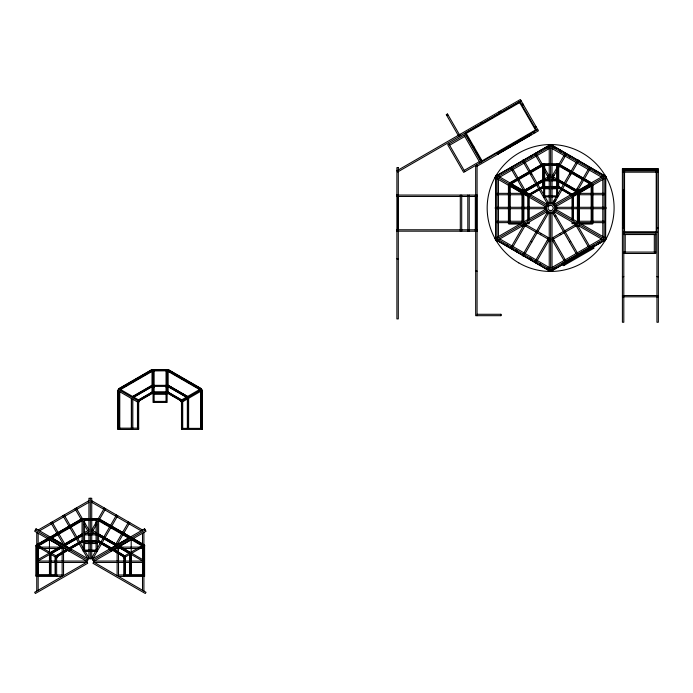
<?xml version="1.0" encoding="UTF-8"?>
<svg xmlns="http://www.w3.org/2000/svg" width="693" height="693" viewBox="0 0 693 693"><rect width="100%" height="100%" fill="white"/><g stroke="black" fill="none" stroke-linecap="round" stroke-linejoin="round"><path stroke-width="1.04" d="M137.457 428.161L137.457 401.706L138.678 402.416L138.678 429.426L117.871 429.426L117.775 390.583L118.979 388.608L117.871 390.644M36.92 544.854L47.644 538.66L48.198 537.413L47.531 538.478L36.703 544.733L36.045 545.807L36.071 576.411L62.145 576.411L62.145 562.456M138.366 402.477L139.518 400.467L152.018 393.252M139.683 400.563L138.531 402.572L117.775 390.583M56.765 557.77L57.398 556.678M96.5 521.777L91.736 530.024L96.388 532.709M98.085 519.031L104.435 508.03M92.949 530.725L96.656 524.306M98.241 521.56L105.648 508.731M116.519 515.003L91.788 557.839L93.001 558.541L117.732 515.705M109.355 549.445L110.022 550.502L109.355 549.445L131.22 536.694L131.774 537.941L131.107 536.884M111.374 551.039L110.715 549.973L111.374 551.039L132.476 538.885M115.904 543.97L128.595 521.985M115.852 545.564L98.614 535.862M129.816 522.687L117.117 544.672L105.033 537.699M128.967 553.386L118.347 547.011L142.654 561.035M118.234 547.193L119.56 546.309L130.388 552.564M110.022 550.502L132.467 537.413L133.134 538.478L143.962 544.733L144.62 545.807M142.541 545.547L131.921 539.171L142.758 545.426M143.746 544.854L133.134 538.478L131.817 539.362M553.69 147.895L554.391 146.682M554.98 148.64L555.682 147.427M559.701 151.369L560.403 150.156M506.713 246.128L507.415 244.915M560.992 152.113L561.694 150.901M511.157 247.072L523.847 225.078M556.8 168.018L552.035 176.265L577.849 191.069M558.913 164.354L564.734 154.27M510.602 248.371L511.304 247.158M564.882 154.357L565.583 153.144M511.512 248.9L512.214 247.687M512.37 247.773L525.069 225.779M553.248 176.966L556.955 170.547M558.012 168.72L565.947 154.972M525.485 226.022L526.186 224.809M552.971 178.422L553.672 177.209M515.41 251.152L516.112 249.93M569.689 157.129L570.391 155.916M516.692 251.888L517.394 250.675M545.339 206.167L544.274 208.004L545.339 209.84M546.396 204.331L547.453 202.495L550.164 202.495M547.998 206.479L548.7 205.267M547.427 212.145L522.366 255.561L523.579 256.263M552.624 203.144L576.819 161.244M524.454 254.747L548.657 212.829M553.828 203.872L578.031 161.945M540.436 234.65L541.138 233.437M554.868 211.668L553.811 213.505L551.689 213.505M555.933 209.84L556.99 207.995L555.933 206.159M529.591 259.338L530.292 258.117M530.873 260.083L531.574 258.861M547.591 238.79L548.293 237.578M535.317 261.027L548.016 239.033M576.204 190.211L588.894 168.217M534.771 262.326L535.472 261.114M535.68 262.855L536.382 261.633M536.529 261.729L549.228 239.735M577.416 190.913L590.115 168.919M539.57 265.098L540.271 263.886M595.14 171.829L595.841 170.608M546.872 269.317L547.574 268.096M49.446 536.694L48.891 537.941L49.446 536.694L71.206 549.254L70.651 550.502L71.206 549.254M69.291 551.039L69.958 549.973L69.395 551.221L47.531 538.478L48.856 539.362L38.124 545.547M561.798 263.825L593.321 245.461L593.901 246.465L562.326 264.735M459.45 134.676L447.522 114.016L446.309 114.717L458.939 136.59M447.548 114.05L446.327 114.752L448.293 115.341M521.075 100.71L397.704 171.942L397.002 170.729L520.374 99.497L538.444 130.786L477.234 166.121L476.533 164.908M519.949 101.568L465.246 133.151L481.817 161.859M465.609 133.792L519.681 102.573M449.61 145.218L464.795 136.452M521.63 104.47L522.843 103.768M522.375 105.76L523.587 105.059M473.215 146.959L473.847 146.587M473.847 148.051L474.48 147.687M534.762 127.209L535.975 126.507M464.163 170.426L479.348 161.66M481.444 161.218L535.516 129.998M537.742 129.574L463.652 172.349L447.687 144.707L465.306 134.529L481.271 162.171M497.886 152.988L507.172 147.626M509.034 146.552L512.751 144.404M513.981 143.694L528.846 135.109L529.218 135.707M498.232 153.595L510.308 146.621M512.17 145.547L514.033 144.473M514.336 144.3L528.274 136.252M498.154 153.881L530.535 135.187M122.34 387.335L127.902 384.121M129.756 383.047L136.252 379.305M138.106 378.231L144.594 374.48M146.448 373.414L151.091 370.738M119.932 389.163L151.1 371.171M120.149 389.284L152.018 370.894M120.608 389.553L152.018 371.413M522.366 160.438L523.579 159.737M549.93 271.084L495.651 239.743L495.651 176.256L550.632 144.508L605.613 176.256L605.613 239.743L554.183 210.048M497.981 176.533L549.722 146.656M499.35 177.356L549.74 148.267M132.597 396.474L152.018 385.265M132.865 396.63L152.018 385.568M133.654 397.08L151.1 387.006M133.87 397.21L152.018 386.729M509.693 183.151L542.567 164.172L549.636 164.172M511.027 182.848L520.304 177.495M522.132 176.438L524.939 174.818M527.728 173.207L533.289 169.993M535.143 168.927L541.64 165.177M511.399 183.073L542.567 165.081M510.698 183.732L542.567 165.332M511.157 183.992L542.567 165.852M138.513 399.887L152.018 392.091M530.058 173.77L531.271 173.068M138.73 400.017L152.018 392.342M530.587 174.679L531.8 173.978M152.018 393.503L139.735 400.597L118.927 388.582L152.018 369.482L152.018 393.503L153.066 393.442M521.872 190.436L523.536 189.475M547.314 175.745L549.8 174.315M523.198 190.939L542.567 179.756M523.414 191.069L542.567 180.007M523.501 191.121L549.87 175.892M525.944 190.514L541.753 181.384M524.419 191.649L542.567 181.168M524.549 191.727L542.567 181.323M524.627 192.082L549.705 177.607M529.062 194.335L542.567 186.538M542.567 186.789L529.279 194.456L509.476 183.021L542.567 163.92L542.567 187.95L530.067 194.915L542.567 187.699L549.636 187.699M202.235 390.436L201.187 388.608L180.431 400.597L168.148 393.503L167.1 393.442M181.003 401.472L201.715 389.518M181.479 402.416L202.287 390.402L202.287 429.426L181.479 429.426L181.479 402.416L180.483 400.563M544.681 208.706L545.893 208.004L548.267 203.898L548.267 202.495M554.218 203.196L553.005 203.898L548.267 203.898L547.046 203.196M546.379 208.836L494.949 238.531L496.353 240.956L547.782 211.261M553.482 204.73L604.911 175.034L606.314 177.469L554.885 207.164M590.783 183.602L570.98 195.036L558.697 187.95L558.697 163.92L591.787 183.021L591.051 183.446M495.651 239.743L547.08 210.048M554.183 205.942L605.613 176.256M547.046 212.803L548.267 212.101L553.005 212.101L554.218 212.803M556.592 207.302L555.37 208.004L553.005 212.101L553.005 213.505M554.591 216.251L555.803 215.549M38.158 530.015L88.929 500.701M39.562 530.821L51.559 523.899M52.772 523.198L63.635 516.926M64.856 516.224L75.719 509.944M76.932 509.242L88.929 502.321M552.035 238.115L576.489 223.995M552.295 241.207L553.95 240.246M577.728 226.516L579.391 225.563M82.06 518.546L50.139 537.222L82.06 518.797L98.614 518.797L130.639 537.032L98.614 518.546L82.06 518.607L82.06 542.264L70.357 548.769M51.637 536.893L53.482 535.828M55.327 534.771L57.172 533.705M63.617 529.98L65.463 528.915M37.907 545.426L48.856 539.362M82.06 519.941L51.239 537.725L82.06 520.192M38.02 546.214L49.454 539.613M51.975 538.158L82.06 520.789M569.464 242.022L570.677 241.32M75.632 537.699L63.548 544.672L50.858 522.687M76.845 536.997L82.424 533.783M84.286 532.709L88.929 530.024L84.174 521.777M38.02 559.58L61.114 546.309L62.431 547.193L51.706 553.386M82.06 534.156L63.548 544.837L82.06 534.468M50.494 552.693L61.218 546.5M38.02 561.035L62.431 547.193M64.484 545.755L81.635 535.854M84.555 534.173L88.929 531.644M82.06 535.862L64.813 545.564M552.035 267.437L601.403 238.929M551.541 269.343L603.291 239.466M82.06 540.627L69.153 548.076L82.06 540.878M66.97 550.727L57.25 556.592L67.862 550.207M71.258 548.25L82.06 542.013L83.316 542.073M551.567 270.946L604.911 240.15M563.149 264.743L593.52 247.21M131.22 536.694L110.196 548.96L98.614 542.264L82.06 542.264M92.966 560.239L110.724 549.982M131.211 538.158L145.313 530.015M552.33 270.391L562.595 264.501M592.446 247.366L605.509 239.873L605.673 176.412L550.796 144.534L495.755 176.126L495.59 239.587L549.54 270.92M542.567 164.033L550.095 164.033M551.628 164.033L558.697 164.033M551.628 164.172L558.697 164.172L591.571 183.151M544.672 164.995L549.636 164.995M551.628 164.995L556.592 164.995M544.672 165.185L549.636 165.081M551.628 165.081L556.592 165.185M622.401 169.335L658.35 169.335M623.804 170.071L656.947 170.071M622.401 170.92L658.35 170.92M622.401 172.185L658.35 172.185M544.672 179.79L549.636 179.79M551.628 179.79L556.592 179.79M544.672 180.838L549.636 180.838M551.628 180.838L556.592 180.838M544.672 186.486L549.636 186.486M551.628 186.486L556.592 186.486M544.672 186.677L549.636 186.677M551.628 186.677L556.592 186.677M551.628 187.699L558.697 187.699L570.304 194.395M542.567 187.89L543.615 187.89M557.648 187.89L558.697 187.89M544.672 188.747L549.636 188.747M551.628 188.747L556.592 188.747M497.054 193.347L522.444 193.347M578.82 193.347L604.209 193.347M497.054 194.75L522.444 194.75M578.82 194.75L604.209 194.75M544.672 195.85L550.095 195.85M551.628 195.85L556.592 195.85M549.636 196.899L543.615 196.899L543.615 163.981M551.628 196.899L557.648 196.899L557.648 163.981M551.689 202.495L553.811 202.495L554.876 204.331M497.054 207.294L545.46 207.294M555.803 207.294L604.209 207.294M497.054 208.697L545.46 208.697M555.803 208.697L604.209 208.697M550.164 213.505L547.453 213.505L546.396 211.668M497.054 221.249L522.444 221.249M578.82 221.249L604.209 221.249M497.054 222.652L523.371 222.609L523.371 193.468M528.014 222.618L529.235 222.609L529.235 223.666L524.896 223.666M574.09 222.609L572.028 222.609L572.028 223.666L576.368 223.666M577.174 222.609L604.209 222.652M520.997 223.666L508.428 223.666L508.428 184.84L529.183 196.829M579.235 223.666L592.836 223.666L592.836 184.84L572.028 196.855L572.028 219.395M509.052 223.865L520.131 223.865M581.141 223.865L592.212 223.865L592.212 185.066M622.401 227.91L623.804 227.91M656.947 227.91L658.35 227.91M623.804 231.765L656.947 231.765M623.804 232.501L656.947 232.501M623.804 233.134L655.717 233.134L655.717 253.482L623.804 253.482M623.804 234.537L655.717 234.537M623.804 252.079L655.717 252.079M396.89 258.844L398.293 258.844M475.675 271.145L477.079 271.145M622.401 276.663L623.804 276.663M656.947 276.663L658.35 276.663M622.401 295.547L658.35 295.547M622.401 296.812L658.35 296.812M477.079 314.284L500.935 314.284L500.935 315.687L475.675 315.687L475.675 166.008L477.079 166.008L477.079 315.687M152.018 369.594L168.148 369.594M154.123 370.642L166.043 370.556M154.123 370.746L166.043 370.746M154.123 385.343L166.043 385.343M154.123 386.399L166.043 386.399M153.066 386.477L154.123 386.477M166.043 386.477L167.1 386.477M153.066 387.214L154.123 387.214M166.043 387.214L167.1 387.214M154.123 392.047L166.043 392.047M154.123 392.238L166.043 392.238M153.066 393.252L167.1 393.252M153.066 393.988L154.123 393.988M166.043 393.988L167.1 393.988M154.123 394.308L166.043 394.308M154.123 401.403L166.043 401.403M117.775 428.109L118.997 428.109L118.997 391.294M117.871 428.161L138.678 428.161M181.479 428.369L202.287 428.369M118.503 429.426L132.597 429.426M84.581 519.871L96.084 519.828M84.581 520.019L96.084 520.019M84.581 533.619L96.084 533.619M84.399 534.883L96.266 534.883M84.581 540.861L96.084 540.861M84.581 541.051L96.084 541.051M97.349 542.073L98.614 542.073L109.407 548.25M96.084 543L97.349 543M84.581 543.529L96.084 543.529M36.755 544.759L38.02 544.759L38.02 575.147M38.869 547.106L61.088 547.106M119.577 547.106L142.853 547.106M37.812 548.51L62.145 548.51M118.52 548.51L142.853 548.51M84.581 550.207L96.084 550.207M84.321 550.415L97.349 550.415M37.829 561.061L86.209 561.061L86.209 562.456L37.829 562.456M142.836 561.061L94.456 561.061L94.456 562.456L142.836 562.456M37.812 575.008L62.145 575.008M118.52 575.008L142.853 575.008M36.071 575.147L56.878 575.147L56.878 576.411M144.594 575.147L123.787 575.147L123.787 576.411M47.531 538.478L48.744 539.171M577.685 159.737L578.898 160.438M551.559 146.665L603.3 176.542M552.035 148.562L601.914 177.356M559.623 165.177L562.413 166.779M564.267 167.853L570.755 171.604M572.609 172.67L581.886 178.032M584.667 179.634L590.237 182.848M558.697 165.081L589.864 183.073M558.697 165.332L590.566 183.732M558.697 165.852L590.107 183.992M569.992 173.068L571.205 173.77M569.464 173.978L570.677 174.679M552.295 174.792L553.95 175.745M576.897 188.998L579.391 190.436M558.697 179.756L578.066 190.939M559.511 181.384L576.143 190.991M558.697 181.168L576.845 191.649M551.559 177.607L555.535 179.903M556.176 180.275L563.591 184.555M564.63 185.152L576.489 192.004M558.697 186.538L572.201 194.335M558.697 186.789L571.985 194.456M554.591 199.749L555.803 200.45M554.062 200.658L555.275 201.36M556.592 208.706L555.37 208.004L553.005 203.898L553.005 202.495M547.782 204.73L496.353 175.034L494.949 177.469L546.379 207.164M554.885 208.836L606.314 238.531L604.911 240.956L553.482 211.261M495.651 176.256L547.08 205.942M544.681 207.302L545.893 208.004L548.267 212.101L548.267 213.505M524.627 223.908L549.852 238.47M523.206 224.705L549.87 240.107M521.872 225.563L523.536 226.516M547.314 240.246L549.8 241.684M530.587 241.32L531.8 242.022M499.861 238.929L549.74 267.732M497.981 239.466L549.722 269.343M201.239 388.582L168.148 369.482L168.148 393.503M169.075 370.738L173.718 373.414M175.572 374.48L182.06 378.231M183.922 379.305L190.41 383.047M192.264 384.121L197.834 387.335M169.066 371.171L200.234 389.163M168.148 370.894L200.017 389.284M168.148 371.413L199.558 389.553M168.148 385.568L187.301 396.63M169.066 387.006L186.512 397.08M168.148 386.729L186.296 397.21M168.148 392.091L181.653 399.887M168.148 392.342L181.436 400.017M168.148 393.252L180.648 400.467L181.696 402.295L181.696 429.426M118.451 389.518L139.163 401.472M91.736 500.701L142.507 530.015M91.736 502.321L103.733 509.242M104.946 509.944L115.818 516.224M117.03 516.926L127.893 523.198M129.115 523.899L141.103 530.821M99.532 519.863L101.377 520.928M117.048 529.98L120.738 532.103M127.183 535.828L129.028 536.893M98.614 519.941L129.426 537.725L98.614 520.192M98.614 520.789L128.69 538.158M131.211 539.613L142.654 546.214M98.241 533.783L103.82 536.997M98.614 534.156L117.117 544.837M119.638 546.292L142.654 559.58M98.614 534.216L117.056 544.871L98.614 534.468M119.447 546.5L130.171 552.693M91.736 531.644L96.11 534.173M97.869 535.178L116.181 545.755M98.614 540.627L111.512 548.076L98.614 540.878M49.558 536.884L71.31 549.445M35.352 530.015L87.699 560.239M132.354 537.603L133.021 538.66M546.872 146.682L547.574 147.895M519.863 101.412L536.521 130.275M519.317 101.932L535.888 130.639M545.582 147.427L546.283 148.64M519.014 102.114L519.378 102.746M599.41 241.701L600.164 242.888M534.251 131.583L534.953 132.796M598.172 242.42L598.821 243.667M532.969 132.328L533.671 133.541M540.861 150.156L541.562 151.369M530.821 133.567L531.522 134.78M529.902 134.096L530.604 135.308M529.781 134.572L530.128 135.178M593.373 245.192L594.074 246.405M593.312 246.847L594.048 248.12L563.669 265.662L562.404 263.47M592.887 247.574L593.407 248.492M536.529 154.27L542.35 164.354M544.464 168.018L549.228 176.265M590.115 247.072L577.416 225.078L552.035 239.735L564.734 261.729M535.68 153.144L536.382 154.357M535.317 154.972L542.723 167.801M544.308 170.547L548.016 176.966M576.204 225.779L588.894 247.773M547.591 177.209L548.293 178.422M575.077 224.809L575.779 226.022M530.873 155.916L531.574 157.129M500.173 111.157L500.874 112.379M498.882 111.902L499.584 113.124M524.454 161.244L548.639 203.144M553.828 212.127L578.031 254.045M578.196 254.34L578.724 255.249M523.232 161.945L547.427 203.846M552.607 212.829L576.819 254.747M576.983 255.041L577.512 255.951M560.135 233.437L560.836 234.65M492.047 117.671L492.42 118.312M552.971 237.578L553.672 238.79M512.37 168.217L525.069 190.211M553.248 239.033L565.947 261.027M510.602 167.619L511.304 168.832M511.157 168.919L523.847 190.913M563.781 264.38L564.31 265.289M498.795 152.46L499.142 153.066M480.682 122.418L481.384 123.631M497.522 152.789L498.224 154.002M561.477 263.609L562.179 264.821M554.98 267.359L555.682 268.572M553.69 268.096L554.391 269.317M465.878 132.787L482.458 161.486M464.093 135.23L480.05 162.872M460.057 134.321L460.758 135.533M459.147 134.849L459.849 136.062M448.908 144.005L464.864 171.647M76.23 508.03L82.58 519.031M75.017 508.731L81.367 519.733M84.009 524.306L87.716 530.725M64.154 515.003L88.877 557.839L87.665 558.541L62.933 515.705M52.07 521.985L64.77 543.97M656.947 169.335L656.947 322.262L658.35 322.262L658.35 168.598L622.401 168.598L622.401 322.262L623.804 322.262L623.804 169.335M656.21 170.071L656.21 231.765M654.313 234.537L654.313 252.079M625.199 234.537L625.199 252.079M624.54 170.071L624.54 231.765M623.449 189.57L623.449 207.813M623.449 208.16L623.449 226.403M605.951 207.294L605.951 208.697M604.209 178.118L604.209 237.864M602.806 178.907L602.806 237.084M592.619 184.97L592.619 223.666M591.831 185.421L591.831 222.609M591.614 185.551L591.614 222.609M591.164 185.811L591.164 222.609M580.223 191.874L580.223 193.789M579.123 192.767L579.123 222.609M578.906 192.888L578.906 222.609M578.118 193.182L578.118 222.609M577.901 193.468L577.901 222.609M577.763 193.546L577.763 222.609M577.416 194.153L577.416 222.392M573.25 196.154L573.25 220.504M573.033 196.275L573.033 220.513M556.592 163.981L556.592 196.899M556.141 205.882L556.141 210.118M552.035 203.898L552.035 144.508L549.228 144.508L549.228 203.898M552.035 212.101L552.035 271.483L549.228 271.483L549.228 212.101M550.632 144.508L550.632 203.898M550.632 212.101L550.632 271.483M544.672 163.981L544.672 196.899M529.235 196.855L529.235 219.395M528.231 196.275L528.231 220.513M528.014 196.154L528.014 220.504M523.847 194.153L523.847 222.392M523.501 193.546L523.501 222.609M523.146 193.208L523.146 222.609M522.357 192.888L522.357 222.609M522.141 192.767L522.141 222.609M521.041 191.874L521.041 193.789M510.1 185.811L510.1 222.609M509.65 185.551L509.65 222.609M509.433 185.421L509.433 222.609M509.052 185.204L509.052 222.609M508.645 184.97L508.645 223.666M500.892 314.284L500.892 315.687M498.458 178.907L498.458 237.084M497.054 178.118L497.054 237.864M495.313 207.294L495.313 208.697M476.732 195.088L476.732 231.211L475.329 231.211L475.329 195.088M469.222 195.088L469.222 231.211L467.818 231.211L467.818 195.088M461.703 195.088L461.703 231.219L460.299 231.219L460.299 195.088M398.154 195.054L398.154 231.176M202.07 429.426L202.07 390.531L201.022 388.704L168.148 369.733L152.018 369.733L119.144 388.704L117.992 390.713L117.992 428.109M201.282 390.982L201.282 428.369M201.065 391.112L201.065 428.369M200.615 391.372L200.615 428.369M188.617 398.293L188.617 428.369M188.357 398.449L188.357 428.369M187.353 399.029L187.353 428.369M182.701 401.715L182.701 428.369M182.484 401.836L182.484 428.369M167.1 369.542L167.1 402.46L153.066 402.46L153.066 369.542M166.043 369.542L166.043 402.46M154.123 369.542L154.123 402.46M144.594 545.824L144.594 576.411L118.52 576.411L118.52 562.456M144.378 545.945L144.378 576.411M143.91 532.441L143.91 546.058M143.91 576.411L143.91 591.068M143.39 546.517L143.39 575.147M143.174 546.647L143.174 575.147M142.654 546.855L142.654 575.147M142.507 533.255L142.507 543.91M142.507 548.51L142.507 561.061M142.507 562.456L142.507 575.008M142.507 576.411L142.507 590.263M138.461 402.286L138.453 429.426M137.673 401.836L137.673 428.161M132.822 399.272L132.822 428.161M131.609 398.579L131.609 428.161M131.341 398.414L131.341 428.161M131.211 539.171L131.211 552.399M131.211 554.435L131.211 575.363M131.081 554.357L131.081 575.147M131.02 553.664L131.02 575.147M130.804 553.785L130.804 575.147M129.816 553.629L129.816 575.147M129.6 554.487L129.6 575.147M125.476 556.86L125.476 575.147M125.26 556.99L125.26 575.147M124.272 557.562L124.272 575.147M124.056 557.683L124.004 576.411M119.768 391.736L119.768 428.161M118.52 547.106L118.52 561.061M118.087 428.161L118.087 429.426M117.117 547.92L117.117 561.061M117.117 562.456L117.117 575.597M98.614 518.546L98.614 542.264M97.349 518.607L97.349 551.472L83.316 551.472L83.316 518.607M96.084 518.607L96.084 551.472M91.736 540.367L91.736 498.267L88.929 498.267L88.929 540.367M91.736 542.532L91.736 558.723L88.929 558.723L88.929 542.532M90.333 498.267L90.333 540.367M90.333 542.532L90.333 558.723M84.581 518.607L84.581 551.472M63.548 547.92L63.548 561.061M63.548 562.456L63.548 575.597M62.145 547.106L62.145 561.061M56.618 557.683L56.661 576.411M55.414 556.99L55.414 575.147M55.189 556.86L55.189 575.147M51.074 554.487L51.074 575.147M49.861 553.785L49.861 575.147M49.645 553.664L49.645 575.147L49.593 554.357M49.454 539.171L49.454 552.399M49.454 554.435L49.454 575.363M38.158 533.255L38.158 543.91M38.158 548.51L38.158 561.061M38.158 562.456L38.158 575.008M38.158 576.411L38.158 590.263M37.491 546.647L37.491 575.147M37.275 546.517L37.275 575.147M36.755 532.441L36.755 545.01M36.755 576.411L36.755 591.068M36.287 545.945L36.296 576.411M396.898 229.773L396.89 231.167L477.217 231.211L477.217 229.807L396.898 229.773M396.89 195.054L396.89 196.457L477.208 196.491L477.217 195.088L396.89 195.054M36.053 528.802L34.65 531.228L86.997 561.451L88.401 559.026L36.053 528.802M36.512 544.62L35.88 545.712L56.93 557.865L57.562 556.774L36.512 544.62M93.668 562.066L92.966 563.279L145.313 593.503L146.015 592.29L93.668 562.066M112.803 550.207L123.423 556.592L112.803 550.207M114.016 549.514L124.627 555.89L114.016 549.514M549.22 205.544L547.799 208.004L549.22 210.455L552.052 210.455L553.473 208.004L552.052 205.544L549.22 205.544M66.658 549.514L56.038 555.89L66.658 549.514M86.997 562.066L34.65 592.29L35.352 593.503L87.699 563.279L86.997 562.066M144.612 528.802L92.264 559.026L93.668 561.451L146.015 531.228L144.612 528.802M144.161 544.62L123.103 556.774L123.735 557.865L144.785 545.712L144.161 544.62M398.293 167.645L396.89 167.645L396.89 318.893L398.293 318.893L398.293 167.645M187.569 396.474L168.148 385.265L187.517 396.5M518.754 262.872A63.461 63.461 0 0 0 614.093 208.16A63.461 63.461 0 0 0 519.048 152.954A63.461 63.461 0 0 0 518.754 262.872"/></g></svg>
